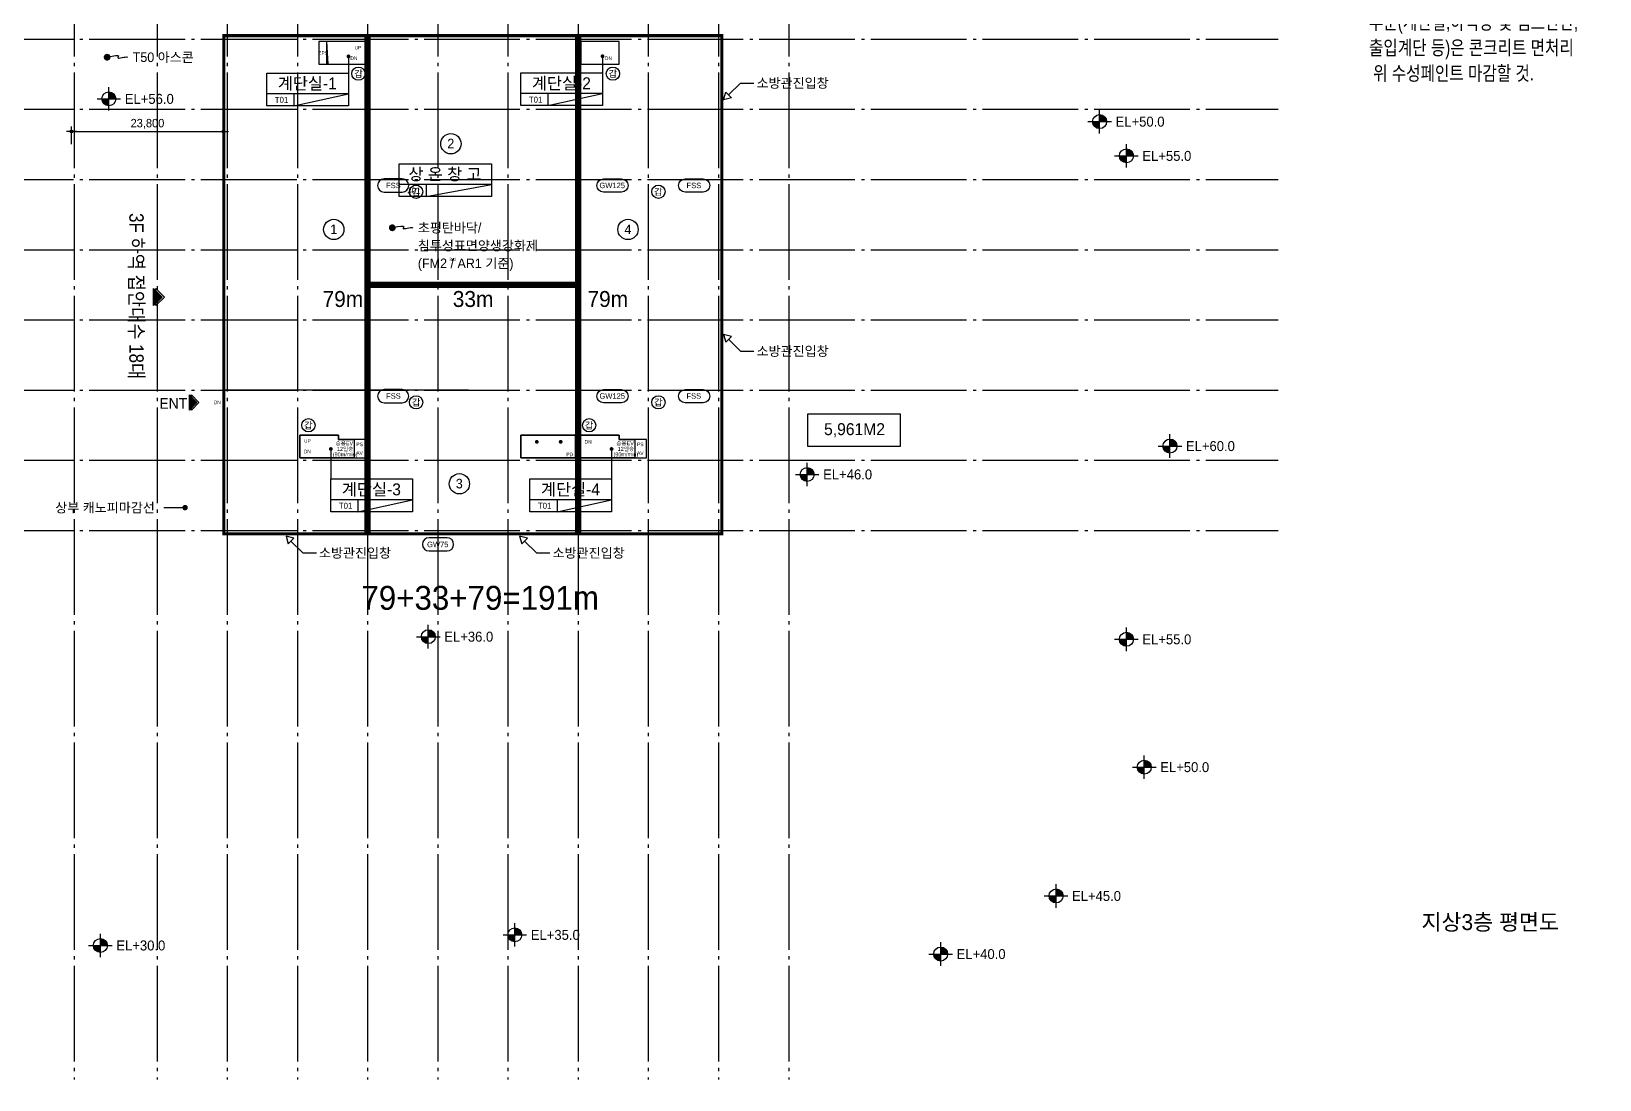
# Model space of a CAD drawing. Header units: millimetres. Extents: x 252735598 to 255219468, y 503852592 to 504847014.
# Drawn here: x 254553680 to 254799468, y 504297514 to 504461787 of the extents above; entities that cross this region are included whole.
import ezdxf
from ezdxf.enums import TextEntityAlignment as Align

# ---------------------------------------------------------------- set-up
doc = ezdxf.new("R2010")
doc.units = ezdxf.units.MM
doc.linetypes.add('CEN', pattern=[35, 30, -2, 1, -2])
for name, color, linetype in [('4A.TEC CEN', 1, 'CEN'), ('4A.TEC TEXT', 7, 'Continuous'), ('4A.TEC TEXT 1', 3, 'Continuous'), ('4A.TEC TEXT 2', 3, 'Continuous'), ('4A.TEC 심볼', 7, 'Continuous'), ('DEFPOINT', 135, 'Continuous'), ('㈜SE&C DIM', 7, 'Continuous'), ('㈜SE&C TEXT', 7, 'Continuous')]:
    doc.layers.add(name, color=color, linetype=linetype)
doc.styles.add('돋움', font='')
doc.styles.get('돋움').set_extended_font_data('돋움')
doc.dimstyles.new('DIM_400(외부치수)', dxfattribs={"dimscale": 1200, "dimtxt": 3.3, "dimasz": 1, "dimexe": 2, "dimexo": 2, "dimgap": 1, "dimtad": 1, "dimdec": 0, "dimdsep": 46, "dimlunit": 6, "dimtxsty": '돋움', "dimblk1": 'DIMDOT', "dimblk2": 'DIMDOT', "dimsah": 1, "dimcen": 2.5, "dimdle": 1.5, "dimclrd": 8, "dimclre": 8, "dimclrt": 3, "dimadec": 0, "dimazin": 0, "dimtfac": 1, "dimtdec": 0, "dimtix": 1, "dimtmove": 2, "dimatfit": 3, "dimldrblk": 'DIMDOT', "dimfxl": 1, "dimtvp": 1, "dimtolj": 1, "dimtzin": 0, "dimarcsym": 0})

# ---------------------------------------------------------------- blocks, each defined once
blk = doc.blocks.new('a4w')
at = {"layer": '4A.TEC 심볼'}
for points in [[(-19898, 7460444), (-21873, 7460444, 1), (-21873, 7458989), (-19898, 7458989, 1)], [(-19898, 7455644), (-21873, 7455644, 1), (-21873, 7454189), (-19898, 7454189, 1)], [(-19898, 7453244), (-21873, 7453244, 1), (-21873, 7451789), (-19898, 7451789, 1)], [(-19898, 7450844), (-21873, 7450844, 1), (-21873, 7449389), (-19898, 7449389, 1)], [(-19898, 7448444), (-21873, 7448444, 1), (-21873, 7446989), (-19898, 7446989, 1)], [(-19898, 7446044), (-21873, 7446044, 1), (-21873, 7444589), (-19898, 7444589, 1)], [(-19898, 7443644), (-21873, 7443644, 1), (-21873, 7442189), (-19898, 7442189, 1)], [(-19898, 7438844), (-21873, 7438844, 1), (-21873, 7437389), (-19898, 7437389, 1)], [(-19898, 7434044), (-21873, 7434044, 1), (-21873, 7432589), (-19898, 7432589, 1)]]:
    blk.add_lwpolyline(points, format="xyb", close=True, dxfattribs=at)
for centre in [(-20886, 7462116), (-20886, 7430916)]:
    blk.add_circle(centre, 808, dxfattribs=at)
at = {"layer": '4A.TEC TEXT', "style": '돋움'}
for s, p in [('C', (-20923, 7462128)), ('갑', (-20923, 7430928))]:
    blk.add_text(s, height=900, dxfattribs=at).set_placement(p, align=Align.MIDDLE_CENTER)
for s, height, p in [('1.0B', 750, (-20845, 7459705)), ('6" B', 750, (-20845, 7454905)), ('8" B', 750, (-20845, 7452505)), ('ATB', 750, (-20845, 7450105)), ('US100', 600, (-20916, 7447705)), ('US150', 600, (-20916, 7445305)), ('GW75', 600, (-20845, 7442905)), ('GW125', 600, (-20845, 7438105)), ('FSS', 750, (-20845, 7433305))]:
    blk.add_text(s, height=height, dxfattribs=at).set_placement(p, align=Align.MIDDLE)
at = {"layer": '4A.TEC TEXT 2', "color": 3, "style": '돋움'}
for s, height, p in [('※ REGEND', 1125, (-23170, 7463576)), ('철근콘크리트', 1125, (-18130, 7461176)), ('1.0B 시멘트벽돌', 1125, (-18130, 7458776)), ('(남녀화장실)', 1125, (-18130, 7456376)), ('6인치 보강블럭', 1125, (-18130, 7453976)), ('8인치 보강블럭', 1125, (-18130, 7451576)), ('AT 불연경량블럭', 1125, (-18130, 7449176)), ('THK75 그라스울판넬', 1125, (-18130, 7441976)), ('(준불연, 내화0.5시간, 48K 이상)', 900, (-18466, 7440222)), ('THK125 그라스울판넬', 1125, (-18130, 7437176)), ('(준불연, 내화1시간, 48K 이상)', 900, (-18466, 7435422)), ('방화스크린셔터', 1125, (-18130, 7432376)), ('갑종방화문', 1125, (-18130, 7429976)), ('※ SGL (표기단위 : mm)', 1350, (-23170, 7425176)), (' = Standard Ground Level', 1350, (-23170, 7422776))]:
    blk.add_text(s, height=height, dxfattribs=at).set_placement(p, align=Align.BOTTOM_LEFT)
at = {"layer": '4A.TEC TEXT 2', "color": 3, "style": '돋움', "width": 0.8}
for s, height, p in [('THK100 우레탄스프레이(준불연)', 1125, (-18130, 7446776)), ('THK150 우레탄스프레이(준불연)', 1125, (-18130, 7444376)), ('※ 외부에 노출되는 콘크리트벽체', 1350, (-23170, 7417976)), ('부분(계단실,하역장 및 램프난간,', 1350, (-23170, 7415576)), ('출입계단 등)은 콘크리트 면처리', 1350, (-23170, 7413176)), (' 위 수성페인트 마감할 것.', 1350, (-23170, 7410776))]:
    blk.add_text(s, height=height, dxfattribs=at).set_placement(p, align=Align.BOTTOM_LEFT)
blk = doc.blocks.new('dwgFD3B')
at = {"layer": '4A.TEC CEN', "color": 250, "ltscale": 500}
for p, q in [((49194.51, -103936.83, -3333.33), (358000, -103936.83, -3333.33)), ((49194.51, -114936.83, -3333.33), (358000, -114936.83, -3333.33)), ((49194.51, -125936.83, -3333.33), (358000, -125936.83, -3333.33)), ((49194.51, -136936.83, -3333.33), (358000, -136936.83, -3333.33)), ((49194.51, -147936.83, -3333.33), (358000, -147936.83, -3333.33)), ((49194.51, -158936.83, -3333.33), (358000, -158936.83, -3333.33)), ((49194.51, -169936.83, -3333.33), (358000, -169936.83, -3333.33)), ((49194.51, -180936.83, -3333.33), (358000, -180936.83, -3333.33))]:
    blk.add_line(p, q, dxfattribs=at)
at = {"layer": '4A.TEC CEN', "color": 250, "ltscale": 500, "elevation": -3333.33}
for points in [[(169307.63, -39163.16), (169307.63, -267000)], [(182307.63, -39163.16), (182307.63, -267000)], [(193307.63, -39163.16), (193307.63, -267000)], [(204307.63, -39163.16), (204307.63, -267000)], [(215307.63, -39163.16), (215307.63, -267000)], [(226307.63, -39163.16), (226307.63, -267000)], [(237307.63, -39163.16), (237307.63, -267000)], [(248307.63, -39163.16), (248307.63, -267000)], [(259307.63, -39163.16), (259307.63, -267000)], [(270307.63, -39163.16), (270307.63, -267000)], [(281307.63, -39163.16), (281307.63, -267000)]]:
    blk.add_lwpolyline(points, dxfattribs=at)
blk = doc.blocks.new('FL-LEVEL1')
at = {"layer": '4A.TEC 심볼', "linetype": 'ByBlock'}
h = blk.add_hatch(color=256, dxfattribs=at)
h.paths.add_polyline_path([(295, 175), (295, 0), (470, 0, 0.414214)])
h.paths.add_polyline_path([(295, 0), (120, 0, 0.414214), (295, -175)])
for p, q in [((0, 0), (590, 0)), ((295, -295), (295, 295))]:
    blk.add_line(p, q, dxfattribs=at)
blk.add_circle((295, 0), 175, dxfattribs=at)
at = {"layer": '4A.TEC TEXT 2', "color": 3, "linetype": 'ByBlock', "style": '돋움'}
blk.add_attdef('FL', text='', height=250, dxfattribs=at).set_placement((695, 0), align=Align.MIDDLE_LEFT)
blk = doc.blocks.new('zw$CF70')
at = {"layer": '4A.TEC 심볼', "color": 1, "const_width": 640}
blk.add_lwpolyline([(320, 7842, 1), (961, 7842, 1)], format="xyb", close=True, dxfattribs=at)
at = {"layer": '4A.TEC 심볼', "color": 1}
blk.add_lwpolyline([(642, 7842), (1607, 8062), (2240, 8164), (2606, 8172), (2767, 8112), (2789, 8009), (2736, 7889), (2671, 7777), (2659, 7697), (2749, 7670), (2931, 7686), (3177, 7730), (3464, 7787), (3763, 7842), (4050, 7880), (4299, 7885), (4484, 7842)], dxfattribs=at)
at = {"layer": '4A.TEC TEXT', "style": '돋움'}
for s, height, p in [('초평탄바닥/', 1800, (5445, 7842)), ('침투성표면양생강화제', 1800, (5445, 4499)), ('(FM2 / AR1 기준)', 1800, (5445, 1156)), ('3rd', 600, (11376, 1901))]:
    blk.add_text(s, height=height, dxfattribs=at).set_placement(p, align=Align.MIDDLE_LEFT)
blk = doc.blocks.new('DIMDOT')
at = {"color": 0}
blk.add_line((-2, 0), (2, 0), dxfattribs=at)
for radius in [0.5, 0.25]:
    blk.add_circle((0, 0), radius, dxfattribs=at)
blk = doc.blocks.new('*D58')
at = {"layer": 'Defpoints', "color": 0, "transparency": 16777216}
for p in [(254583774, 504446099), (254559974, 504443306), (254583774, 504443306)]:
    blk.add_point(p, dxfattribs=at)
at = {"layer": '㈜SE&C DIM', "color": 8, "lineweight": -2, "ltscale": 10, "transparency": 16777216}
for p, q in [((254559974, 504444106), (254559974, 504446899)), ((254560374, 504446099), (254583374, 504446099)), ((254583774, 504444106), (254583774, 504446899))]:
    blk.add_line(p, q, dxfattribs=at)
at = {"layer": '㈜SE&C DIM', "color": 8, "lineweight": -2, "transparency": 16777216, "xscale": 400, "yscale": 400, "zscale": 400, "rotation": 180}
blk.add_blockref('DIMDOT', (254559974, 504446099), dxfattribs=at)
at = {"layer": '㈜SE&C DIM', "color": 8, "lineweight": -2, "transparency": 16777216, "xscale": 400, "yscale": 400, "zscale": 400}
blk.add_blockref('DIMDOT', (254583774, 504446099), dxfattribs=at)
at = {"layer": '㈜SE&C DIM', "color": 3, "transparency": 16777216, "insert": (254571874, 504447287), "char_height": 1320, "attachment_point": 5, "style": '돋움'}
blk.add_mtext('\\A1;23,800', dxfattribs=at)
blk = doc.blocks.new('dwg9CDF')
at = {"layer": '4A.TEC 심볼', "color": 3, "linetype": 'ByBlock'}
ref = blk.add_blockref('FL-LEVEL1', (287075, -60898, 36666), dxfattribs=dict(at, xscale=6.250000000000405, yscale=6.250000000000405, zscale=6.250000000000405))
ref.add_attrib('FL', 'EL+35.0', dxfattribs={"layer": '4A.TEC TEXT 1', "color": 3, "linetype": 'ByBlock', "height": 1562.5, "style": '돋움'}).set_placement((291419, -60898, 36666), align=Align.MIDDLE_LEFT)
ref = blk.add_blockref('FL-LEVEL1', (150493, -74424, 31666), dxfattribs=dict(at, xscale=6.250000000000405, yscale=6.250000000000405, zscale=6.250000000000405))
ref.add_attrib('FL', 'EL+30.0', dxfattribs={"layer": '4A.TEC TEXT 1', "color": 3, "linetype": 'ByBlock', "height": 1562.5, "style": '돋움'}).set_placement((154837, -74424, 31666), align=Align.MIDDLE_LEFT)
ref = blk.add_blockref('FL-LEVEL1', (323089, -80342, 36666), dxfattribs=dict(at, xscale=6.250000000000405, yscale=6.250000000000405, zscale=6.250000000000405))
ref.add_attrib('FL', 'EL+40.0', dxfattribs={"layer": '4A.TEC TEXT 1', "color": 3, "linetype": 'ByBlock', "height": 1562.5, "style": '돋움'}).set_placement((327433, -80342, 36666), align=Align.MIDDLE_LEFT)
ref = blk.add_blockref('FL-LEVEL1', (329769, -89536, 46666), dxfattribs=dict(at, xscale=6.250000000000405, yscale=6.250000000000405, zscale=6.250000000000405))
ref.add_attrib('FL', 'EL+45.0', dxfattribs={"layer": '4A.TEC TEXT 1', "color": 3, "linetype": 'ByBlock', "height": 1562.5, "style": '돋움'}).set_placement((334113, -89536, 46666), align=Align.MIDDLE_LEFT)
ref = blk.add_blockref('FL-LEVEL1', (328195, -116874, 51666), dxfattribs=dict(at, xscale=6.250000000000405, yscale=6.250000000000405, zscale=6.250000000000405))
ref.add_attrib('FL', 'EL+50.0', dxfattribs={"layer": '4A.TEC TEXT 1', "color": 3, "linetype": 'ByBlock', "height": 1562.5, "style": '돋움'}).set_placement((332539, -116874, 51666), align=Align.MIDDLE_LEFT)
ref = blk.add_blockref('FL-LEVEL1', (332391, -122240, 56666), dxfattribs=dict(at, xscale=6.250000000000405, yscale=6.250000000000405, zscale=6.250000000000405))
ref.add_attrib('FL', 'EL+55.0', dxfattribs={"layer": '4A.TEC TEXT 1', "color": 3, "linetype": 'ByBlock', "height": 1562.5, "style": '돋움'}).set_placement((336735, -122240, 56666), align=Align.MIDDLE_LEFT)
ref = blk.add_blockref('FL-LEVEL1', (339218, -167717, 226666), dxfattribs=dict(at, xscale=6.250000000000405, yscale=6.250000000000405, zscale=6.250000000000405))
ref.add_attrib('FL', 'EL+60.0', dxfattribs={"layer": '4A.TEC TEXT 1', "color": 3, "linetype": 'ByBlock', "height": 1562.5, "style": '돋움'}).set_placement((343562, -167717, 226666), align=Align.MIDDLE_LEFT)
ref = blk.add_blockref('FL-LEVEL1', (332391, -197997, 56666), dxfattribs=dict(at, xscale=6.250000000000405, yscale=6.250000000000405, zscale=6.250000000000405))
ref.add_attrib('FL', 'EL+55.0', dxfattribs={"layer": '4A.TEC TEXT 1', "color": 3, "linetype": 'ByBlock', "height": 1562.5, "style": '돋움'}).set_placement((336735, -197997, 56666), align=Align.MIDDLE_LEFT)
ref = blk.add_blockref('FL-LEVEL1', (335195, -218028, 51666), dxfattribs=dict(at, xscale=6.250000000000405, yscale=6.250000000000405, zscale=6.250000000000405))
ref.add_attrib('FL', 'EL+50.0', dxfattribs={"layer": '4A.TEC TEXT 1', "color": 3, "linetype": 'ByBlock', "height": 1562.5, "style": '돋움'}).set_placement((339539, -218028, 51666), align=Align.MIDDLE_LEFT)
ref = blk.add_blockref('FL-LEVEL1', (321367, -238214, 46666), dxfattribs=dict(at, xscale=6.250000000000405, yscale=6.250000000000405, zscale=6.250000000000405))
ref.add_attrib('FL', 'EL+45.0', dxfattribs={"layer": '4A.TEC TEXT 1', "color": 3, "linetype": 'ByBlock', "height": 1562.5, "style": '돋움'}).set_placement((325711, -238214, 46666), align=Align.MIDDLE_LEFT)
ref = blk.add_blockref('FL-LEVEL1', (236546, -244313, 36666), dxfattribs=dict(at, xscale=6.250000000000405, yscale=6.250000000000405, zscale=6.250000000000405))
ref.add_attrib('FL', 'EL+35.0', dxfattribs={"layer": '4A.TEC TEXT 1', "color": 3, "linetype": 'ByBlock', "height": 1562.5, "style": '돋움'}).set_placement((240890, -244313, 36666), align=Align.MIDDLE_LEFT)
ref = blk.add_blockref('FL-LEVEL1', (171588, -245977, 31666), dxfattribs=dict(at, xscale=6.250000000000405, yscale=6.250000000000405, zscale=6.250000000000405))
ref.add_attrib('FL', 'EL+30.0', dxfattribs={"layer": '4A.TEC TEXT 1', "color": 3, "linetype": 'ByBlock', "height": 1562.5, "style": '돋움'}).set_placement((175932, -245977, 31666), align=Align.MIDDLE_LEFT)
ref = blk.add_blockref('FL-LEVEL1', (303281, -247320, 41666), dxfattribs=dict(at, xscale=6.250000000000405, yscale=6.250000000000405, zscale=6.250000000000405))
ref.add_attrib('FL', 'EL+40.0', dxfattribs={"layer": '4A.TEC TEXT 1', "color": 3, "linetype": 'ByBlock', "height": 1562.5, "style": '돋움'}).set_placement((307625, -247320, 41666), align=Align.MIDDLE_LEFT)

msp = doc.modelspace()

# ---------------------------------------------------------------- hatches: boundary and pattern name
at = {"layer": '4A.TEC 심볼'}
for points in [[(254572831.7, 504418806.8), (254572831.7, 504421475.4), (254574166, 504420141.1)], [(254578446.2, 504402434.9), (254578446.2, 504404807), (254579632.3, 504403620.9)]]:
    msp.add_hatch(color=256, dxfattribs=at).paths.add_polyline_path(points)

# ---------------------------------------------------------------- linework, layer by layer
for p, q in [((254603378.4, 504457850.5), (254603378.4, 504455258.6)), ((254643198.4, 504457870.5), (254643198.4, 504455278.6)), ((254603378.4, 504452008.6), (254590578.5, 504452008.6)), ((254594828.5, 504450133.6), (254603378.4, 504452008.6)), ((254594828.5, 504452008.6), (254594828.5, 504450133.6)), ((254643198.4, 504452028.6), (254630398.5, 504452028.6)), ((254634648.5, 504450153.6), (254643198.4, 504452028.6)), ((254634648.5, 504452028.6), (254634648.5, 504450153.6)), ((254625778.9, 504437791.5), (254611312.3, 504437791.5)), ((254615562.3, 504437791.5), (254615562.3, 504435916.5)), ((254615562.3, 504435916.5), (254625778.9, 504437791.5)), ((254600620, 504396359, 6250), (254600620, 504391644.3, 6250)), ((254644620, 504396322.5, 6250), (254644620, 504391644.3, 6250)), ((254613419.9, 504388394.3, 6250), (254600620, 504388394.3, 6250)), ((254604870, 504386519.3, 6250), (254613419.9, 504388394.3, 6250)), ((254604870, 504388394.3, 6250), (254604870, 504386519.3, 6250)), ((254644620, 504388394.3, 6250), (254631820.1, 504388394.3, 6250)), ((254636070.1, 504386519.3, 6250), (254644620, 504388394.3, 6250)), ((254636070.1, 504388394.3, 6250), (254636070.1, 504386519.3, 6250))]:
    msp.add_line(p, q, dxfattribs=at)
at = {"layer": '4A.TEC 심볼', "color": 1}
for points, const_width, elevation in [([(254565287.4, 504457736.3, 1), (254565821.1, 504457736.3, 1)], 533.7, 0.4), ([(254577987.7, 504387150.8, 1), (254577560.7, 504387150.8, 1)], 427, -0.4)]:
    msp.add_lwpolyline(points, format="xyb", close=True, dxfattribs=dict(at, const_width=const_width, elevation=elevation))
for points in [[(254565555.1, 504457736.3), (254566359.6, 504457919.9), (254566887.3, 504458004.6), (254567191.8, 504458011.4), (254567326.4, 504457961.4), (254567344.7, 504457875.8), (254567300.1, 504457775.7), (254567246.2, 504457682.1), (254567236.3, 504457616.2), (254567311.5, 504457593.4), (254567462.7, 504457606.8), (254567668.3, 504457643.6), (254567906.8, 504457691.2), (254568156.5, 504457737), (254568395.9, 504457768.2), (254568603.4, 504457772.2), (254568757.4, 504457736.3)], [(254662943.3, 504451826.1), (254664804.2, 504453686.9)], [(254664804.2, 504453686.9), (254666929.3, 504453686.9)], [(254662943.3, 504413527.8), (254664804.2, 504411666.9)], [(254664804.2, 504411666.9), (254666929.3, 504411666.9)]]:
    msp.add_lwpolyline(points, dxfattribs=at)
at = {"layer": '4A.TEC 심볼', "const_width": 298.9}
for points in [[(254603228.9, 504457868.8, 1), (254603527.8, 504457868.8, 1)], [(254643048.9, 504457888.8, 1), (254643347.8, 504457888.8, 1)]]:
    msp.add_lwpolyline(points, format="xyb", close=True, dxfattribs=at)
at = {"layer": '4A.TEC 심볼'}
for points in [[(254590578.5, 504455258.6), (254603378.4, 504455258.6), (254603378.4, 504450133.6), (254590578.5, 504450133.6)], [(254630398.5, 504455278.6), (254643198.4, 504455278.6), (254643198.4, 504450153.6), (254630398.5, 504450153.6)], [(254611312.3, 504441041.5), (254625778.9, 504441041.5), (254625778.9, 504435916.5), (254611312.3, 504435916.5)], [(254675353, 504401847.8), (254689819.6, 504401847.8), (254689819.6, 504396722.8), (254675353, 504396722.8)]]:
    msp.add_lwpolyline(points, close=True, dxfattribs=at)
at = {"layer": '4A.TEC 심볼', "color": 1}
for points in [[(254662177.9, 504451060.6), (254662501.4, 504452268), (254663385.3, 504451384.1)], [(254662177.9, 504414293.3), (254662501.4, 504413085.9), (254663385.3, 504413969.8)]]:
    msp.add_lwpolyline(points, close=True, dxfattribs=at)
at = {"layer": '4A.TEC 심볼'}
for points, elevation in [([(254608969, 504436592.6), (254611785.4, 504436592.6, 1), (254611785.4, 504438666.3), (254608969, 504438666.3, 1)], -5.5), ([(254646165.6, 504436592.6), (254643349.2, 504436592.6, -1), (254643349.2, 504438666.3), (254646165.6, 504438666.3, -1)], -6), ([(254658959.2, 504436592.6), (254656142.8, 504436592.6, -1), (254656142.8, 504438666.3), (254658959.2, 504438666.3, -1)], -6), ([(254608969, 504403592.6), (254611785.4, 504403592.6, 1), (254611785.4, 504405666.3), (254608969, 504405666.3, 1)], -5.5), ([(254646165.6, 504403592.6), (254643349.2, 504403592.6, -1), (254643349.2, 504405666.3), (254646165.6, 504405666.3, -1)], -6), ([(254658959.2, 504403592.6), (254656142.8, 504403592.6, -1), (254656142.8, 504405666.3), (254658959.2, 504405666.3, -1)], -6)]:
    msp.add_lwpolyline(points, format="xyb", close=True, dxfattribs=dict(at, elevation=elevation))
for points in [[(254574166, 504420141.1), (254572831.7, 504418806.8), (254572831.7, 504421475.4), (254574166, 504420141.1)], [(254574521.8, 504420141.1), (254573187.5, 504418806.8), (254573187.5, 504421475.4), (254574521.8, 504420141.1)]]:
    msp.add_lwpolyline(points, dxfattribs=at)
at = {"layer": '4A.TEC 심볼', "elevation": 4165.7}
for points in [[(254579632.3, 504403620.9), (254578446.2, 504402434.9), (254578446.2, 504404807), (254579632.3, 504403620.9)], [(254579948.5, 504403620.9), (254578762.5, 504402434.9), (254578762.5, 504404807), (254579948.5, 504403620.9)]]:
    msp.add_lwpolyline(points, dxfattribs=at)
at = {"layer": '4A.TEC 심볼', "const_width": 298.9}
for points, elevation in [([(254600769.4, 504396340.8, 1), (254600470.5, 504396340.8, 1)], 6250), ([(254633046.7, 504397460.5, 1), (254632747.9, 504397460.5, 1)], -38344.4), ([(254636778.7, 504397460.5, 1), (254636479.8, 504397460.5, 1)], -38344.4), ([(254644470.5, 504396340.8, 1), (254644769.4, 504396340.8, 1)], 6250)]:
    msp.add_lwpolyline(points, format="xyb", close=True, dxfattribs=dict(at, elevation=elevation))
at = {"layer": '4A.TEC 심볼', "elevation": 6250}
for points in [[(254600620, 504391644.3), (254613419.9, 504391644.3), (254613419.9, 504386519.3), (254600620, 504386519.3)], [(254631820.1, 504391644.3), (254644620, 504391644.3), (254644620, 504386519.3), (254631820.1, 504386519.3)]]:
    msp.add_lwpolyline(points, close=True, dxfattribs=at)
at = {"layer": '4A.TEC 심볼', "color": 1}
for points, elevation in [([(254574423.4, 504387150.8), (254577774.2, 504387150.8)], -0.4), ([(254594356.8, 504381907.8), (254596217.7, 504380046.9)], 0.4), ([(254630969.3, 504381907.8), (254632830.2, 504380046.9)], 0.4), ([(254596217.7, 504380046.9), (254598342.8, 504380046.9)], 0.4), ([(254632830.2, 504380046.9), (254634955.3, 504380046.9)], 0.4)]:
    msp.add_lwpolyline(points, dxfattribs=dict(at, elevation=elevation))
at = {"layer": '4A.TEC 심볼', "color": 1, "elevation": 0.4}
for points in [[(254593591.3, 504382673.3), (254593914.8, 504381465.9), (254594798.7, 504382349.8)], [(254630203.8, 504382673.3), (254630527.3, 504381465.9), (254631411.2, 504382349.8)]]:
    msp.add_lwpolyline(points, close=True, dxfattribs=at)
at = {"layer": '4A.TEC 심볼'}
msp.add_lwpolyline([(254618823.4, 504382437.1), (254616007, 504382437.1, 1), (254616007, 504380363.4), (254618823.4, 504380363.4, 1)], format="xyb", close=True, dxfattribs=at)
for centre in [(254604937.6, 504455158.9, 3333.3), (254644822.4, 504455158.9, 3333.3), (254613973.8, 504436654, 4161.2), (254651954.4, 504436654, 4160.7), (254613973.8, 504403654, 4161.2), (254651954.4, 504403654, 4160.7), (254597102.4, 504400057.1, 6250), (254641102.4, 504400057.1, 6250)]:
    msp.add_circle(centre, 1036.9, dxfattribs=at)
at = {"layer": '4A.TEC 심볼', "color": 4}
for centre in [(254619426.7, 504444180.3), (254601078.7, 504430740.8), (254647188.8, 504430740.8), (254620758, 504390893.6)]:
    msp.add_circle(centre, 1591.5, dxfattribs=at)
at = {"layer": 'DEFPOINT'}
for p, q in [((254606374.2, 504416577.3), (254606374.2, 504422077.3)), ((254622190.2, 504405577.3), (254583849.2, 504405577.3))]:
    msp.add_line(p, q, dxfattribs=at)
at = {"layer": 'DEFPOINT', "color": 2, "const_width": 500}
for points in [[(254583849.2, 504461102.3), (254583849.2, 504383052.3), (254606374.2, 504383052.3), (254606374.2, 504461102.3)], [(254606374.2, 504461102.3), (254606374.2, 504422077.3), (254639369.7, 504422077.3), (254639369.7, 504461102.3)], [(254639369.7, 504461102.3), (254639369.7, 504383052.3), (254661899.2, 504383052.3), (254661899.2, 504461102.3)], [(254606374.2, 504422077.3), (254606374.2, 504383052.3), (254639369.7, 504383052.3), (254639369.7, 504422077.3)]]:
    msp.add_lwpolyline(points, close=True, dxfattribs=at)
at = {"layer": 'DEFPOINT', "color": 6, "const_width": 1000}
for points in [[(254606374.2, 504461102.3), (254606374.2, 504383052.3)], [(254639369.7, 504461102.3), (254639369.7, 504383052.3)], [(254606374.2, 504422077.3), (254639374.2, 504422077.3)]]:
    msp.add_lwpolyline(points, dxfattribs=at)
at = {"layer": 'DEFPOINT'}
for points in [[(254598734.2, 504460177.3), (254598734.2, 504456637.3), (254605974.2, 504456637.3), (254605974.2, 504460177.3)], [(254639774.2, 504460177.3), (254639774.2, 504456637.3), (254645814.2, 504456637.3), (254645814.2, 504460177.3)], [(254595774.2, 504398517.3), (254595774.2, 504394977.3), (254606099.2, 504394977.3), (254606099.2, 504397827.3), (254601814.2, 504397827.3), (254601814.2, 504398517.3)], [(254630394.2, 504398497.3), (254630374.2, 504394957.3), (254650099.2, 504394977.3), (254650099.2, 504397827.3), (254645814.2, 504397827.3), (254645814.2, 504398517.3)]]:
    msp.add_lwpolyline(points, close=True, dxfattribs=at)
for points in [[(254599934.2, 504460177.3), (254600134.2, 504456637.3), (254605974.2, 504456637.3), (254605974.2, 504460177.3), (254599934.2, 504460177.3)], [(254605974.2, 504460177.3), (254599934.2, 504460177.3), (254599934.2, 504456637.3), (254605974.2, 504456637.3), (254605974.2, 504460177.3)], [(254595774.2, 504398517.3), (254601814.2, 504398517.3), (254601814.2, 504397827.3), (254604264.2, 504397827.3), (254604264.2, 504394977.3), (254595774.2, 504394977.3), (254595774.2, 504398517.3)], [(254595774.2, 504398517.3), (254601814.2, 504398517.3), (254601814.2, 504397827.3), (254604264.2, 504397827.3), (254604264.2, 504394977.3), (254595774.2, 504394977.3), (254595774.2, 504398517.3)], [(254630374.2, 504398517.3), (254638954.2, 504398497.3), (254638954.2, 504394977.3), (254630374.2, 504394957.3), (254630374.2, 504398517.3)], [(254638954.2, 504398497.3), (254630374.2, 504398517.3), (254630394.2, 504394977.3), (254638974.2, 504394966), (254638954.2, 504398497.3)], [(254630394.2, 504398497.3), (254645814.2, 504398517.3), (254645814.2, 504397827.3), (254648264.2, 504397827.3), (254648264.2, 504394975.5), (254630374.2, 504394957.3), (254630394.2, 504398497.3)]]:
    msp.add_lwpolyline(points, dxfattribs=at)

# ---------------------------------------------------------------- block references
for name, p in [('dwgFD3B', (254391066.5, 504564514.2, 3333.3)), ('dwg9CDF', (254391066.5, 504564514.2, -1666.7))]:
    msp.add_blockref(name, p)
at = {"layer": '4A.TEC 심볼', "color": 3, "linetype": 'ByBlock'}
ref = msp.add_blockref('FL-LEVEL1', (254563982.2, 504451208.9, 0.4), dxfattribs=dict(at, xscale=6.250000000000405, yscale=6.250000000000405, zscale=6.250000000000405))
ref.add_attrib('FL', 'EL+56.0', dxfattribs={"layer": '4A.TEC TEXT 1', "color": 3, "linetype": 'ByBlock', "height": 1562.5, "style": '돋움'}).set_placement((254568326, 504451208.9, 0.4), align=Align.MIDDLE_LEFT)
ref = msp.add_blockref('FL-LEVEL1', (254673429.9, 504392353.7), dxfattribs=dict(at, xscale=6.250000000000405, yscale=6.250000000000405, zscale=6.250000000000405))
ref.add_attrib('FL', 'EL+46.0', dxfattribs={"layer": '4A.TEC TEXT 1', "color": 3, "linetype": 'ByBlock', "height": 1562.5, "style": '돋움'}).set_placement((254677773.7, 504392353.7), align=Align.MIDDLE_LEFT)
ref = msp.add_blockref('FL-LEVEL1', (254614050.3, 504366930.3, 10000), dxfattribs=dict(at, xscale=6.250000000000405, yscale=6.250000000000405, zscale=6.250000000000405))
ref.add_attrib('FL', 'EL+36.0', dxfattribs={"layer": '4A.TEC TEXT 1', "color": 3, "linetype": 'ByBlock', "height": 1562.5, "style": '돋움'}).set_placement((254618394, 504366930.3, 10000), align=Align.MIDDLE_LEFT)
at = {"layer": 'DEFPOINT', "xscale": 0.8333333333333333, "yscale": 0.8333333333333333, "zscale": 0.8333333333333333}
msp.add_blockref('zw$CF70', (254609711.8, 504424472.4, 0.9), dxfattribs=at)
at = {"layer": '㈜SE&C TEXT', "xscale": 1.666666666666667, "yscale": 1.666666666666667, "zscale": 1.666666666666667}
msp.add_blockref('a4w', (254801933.1, 492102134.8, 3333.3), dxfattribs=at)

# ---------------------------------------------------------------- texts
at = {"layer": '4A.TEC TEXT', "style": '돋움'}
for s, p in [('T50 아스콘', (254569558, 504457736.3, 0.4)), ('소방관진입창', (254667344.1, 504453700)), ('소방관진입창', (254667344.1, 504411680)), ('상부 캐노피마감선', (254557424.6, 504387150.8, -0.4)), ('소방관진입창', (254598757.5, 504380060, 0.4)), ('소방관진입창', (254635370, 504380060, 0.4))]:
    msp.add_text(s, height=1500, dxfattribs=at).set_placement(p, align=Align.MIDDLE_LEFT)
for s, height, p in [('갑', 1036.9, (254604947.7, 504455135.9, 3333.3)), ('갑', 1036.9, (254644812.3, 504455135.9, 3333.3)), ('ENT', 1666.67, (254575928.5, 504403473.9, 4165.7)), ('갑', 1036.9, (254597092.3, 504400034.2, 6250)), ('갑', 1036.9, (254641092.3, 504400034.2, 6250))]:
    msp.add_text(s, height=height, dxfattribs=at).set_placement(p, align=Align.MIDDLE_CENTER)
at = {"layer": '4A.TEC TEXT', "color": 3, "style": '돋움'}
for s, height, p in [('계단실-1', 1875, (254596935.9, 504453629.4)), ('계단실-2', 1875, (254636755.9, 504453649.4)), ('T01', 937.5, (254592882.8, 504451056.7)), ('T01', 937.5, (254632702.8, 504451076.7)), ('상 온 창 고', 1875, (254618503.1, 504439412.4)), ('301', 937.5, (254613616.7, 504436839.6)), ('계단실-3', 1875, (254606977.4, 504390015.2, 6250)), ('계단실-4', 1875, (254638177.5, 504390015.2, 6250)), ('T01', 937.5, (254602924.3, 504387442.4, 6250)), ('T01', 937.5, (254634124.4, 504387442.4, 6250))]:
    msp.add_text(s, height=height, dxfattribs=at).set_placement(p, align=Align.MIDDLE_CENTER)
at = {"layer": '4A.TEC TEXT', "color": 6, "style": '돋움'}
for s, p in [('2', (254619416.6, 504444203.3)), ('1', (254601068.6, 504430763.7)), ('4', (254647178.7, 504430763.7)), ('3', (254620747.9, 504390916.5))]:
    msp.add_text(s, height=1500, dxfattribs=at).set_placement(p, align=Align.MIDDLE_CENTER)
at = {"layer": '4A.TEC TEXT', "style": '돋움'}
for s, rotation, p in [('FSS', 360, (254610420.1, 504437645.9, -5.5)), ('GW125', 0, (254644714.6, 504437645.9, -6)), ('FSS', 0, (254657508.1, 504437645.9, -6)), ('FSS', 360, (254610420.1, 504404645.9, -5.5)), ('GW125', 0, (254644714.6, 504404645.9, -6)), ('FSS', 0, (254657508.1, 504404645.9, -6))]:
    msp.add_text(s, height=855.48, rotation=rotation, dxfattribs=at).set_placement(p, align=Align.MIDDLE)
for rotation, p in [(360, (254613983.9, 504436631.1, -5.5)), (0, (254651944.3, 504436631.1, -6)), (360, (254613983.9, 504403631.1, -5.5)), (0, (254651944.3, 504403631.1, -6))]:
    msp.add_text('갑', height=1036.9, rotation=rotation, dxfattribs=at).set_placement(p, align=Align.MIDDLE_CENTER)
at = {"layer": '4A.TEC TEXT', "style": '돋움', "width": 0.9}
msp.add_text('3F 하역 접안대수 18대', height=2250, rotation=270, dxfattribs=at).set_placement((254570157.8, 504420292.1), align=Align.MIDDLE_CENTER)
at = {"layer": '4A.TEC TEXT', "color": 1, "style": '돋움'}
msp.add_text('5,961M2', height=1875, dxfattribs=at).set_placement((254682690.5, 504399448.7), align=Align.MIDDLE_CENTER)
at = {"layer": '4A.TEC TEXT', "style": '돋움'}
msp.add_text('GW75', height=855.48, dxfattribs=at).set_placement((254617372.3, 504381383.8), align=Align.MIDDLE)
at = {"layer": '4A.TEC TEXT 2', "style": '돋움'}
msp.add_text('지상3층 평면도', height=2500, dxfattribs=at).set_placement((254782320, 504320949.1, 3333.3), align=Align.CENTER)
at = {"layer": 'DEFPOINT', "color": 6, "attachment_point": 1, "style": '돋움'}
for s, insert, char_height, width in [('79m', (254599322.6, 504421098.4), 2500, 10776.206), ('33m', (254619725.8, 504421098.4), 2500, 10776.206), ('79m', (254640839.3, 504421098.4), 2500, 10776.206), ('79+33+79=191m', (254605399.8, 504374888.8, 0.9), 3750, 16164.309)]:
    msp.add_mtext(s, dxfattribs=dict(at, insert=insert, char_height=char_height, width=width))
at = {"layer": '㈜SE&C TEXT', "style": '돋움'}
for s, height, rotation, p in [('EPS', 555.56, 359.993476, (254599396.7, 504458407.3)), ('UP', 555.56, 0.006524, (254604866.2, 504459235, -2916.7)), ('DN', 555.56, 0.006524, (254604226.3, 504457577, -2916.7)), ('DN', 555.56, 359.993476, (254644128.2, 504457577, -2916.7)), ('DN', 555.56, 359.993476, (254582821.3, 504403641, -0.4)), ('UP', 555.56, 359.993476, (254596935.2, 504397603.2)), ('승용EV.', 625, 0.006524, (254602856.1, 504397238.8, -4166.7)), ('12인승', 625, 0.006524, (254602856.1, 504396363.8, -4166.7)), ('PS', 555.56, 359.993476, (254605119.2, 504397064.8)), ('DN', 555.56, 359.993476, (254640935.2, 504397451.5)), ('승용EV.', 625, 0.006524, (254646856.1, 504397238.8, -4166.7)), ('12인승', 625, 0.006524, (254646856.1, 504396363.8, -4166.7)), ('PS', 555.56, 359.993476, (254649119.2, 504397064.8)), ('DN', 555.56, 359.993476, (254596935.2, 504395945.2)), ('(90m/min)', 625, 0.006524, (254602856.1, 504395488.8, -4166.7)), ('AV', 555.56, 359.993476, (254605119.2, 504395702.3, 2083.3)), ('PD', 555.56, 359.993476, (254638054.2, 504395490.7, 53229.1)), ('(90m/min)', 625, 0.006524, (254646856.1, 504395488.8, -4166.7)), ('AV', 555.56, 359.993476, (254649119.2, 504395702.3, 2083.3))]:
    msp.add_text(s, height=height, rotation=rotation, dxfattribs=at).set_placement(p, align=Align.MIDDLE_CENTER)

# ---------------------------------------------------------------- dimensions: what is measured, and where the dimension line sits
at = {"layer": '㈜SE&C DIM', "ltscale": 10}
dim = msp.add_linear_dim(base=(254583774.2, 504446099.3, -2917.1), p1=(254559974.2, 504443306.3, -2917.1), p2=(254583774.2, 504443306.3, -2917.1), angle=180, dimstyle='DIM_400(외부치수)', override={"dimscale": 80, "dimtxt": 16.5, "dimasz": 5, "dimexe": 10, "dimexo": 10, "dimgap": 5, "dimtxsty": '돋움', "dimblk1": 'DIMDOT', "dimblk2": 'DIMDOT', "dimdle": 7.5}, dxfattribs=at)
dim.commit()
dim.dimension.update_dxf_attribs({"geometry": '*D58', "text_midpoint": (254571874.2, 504447287.3, -2917.1)})

doc.saveas('drawing.dxf')
